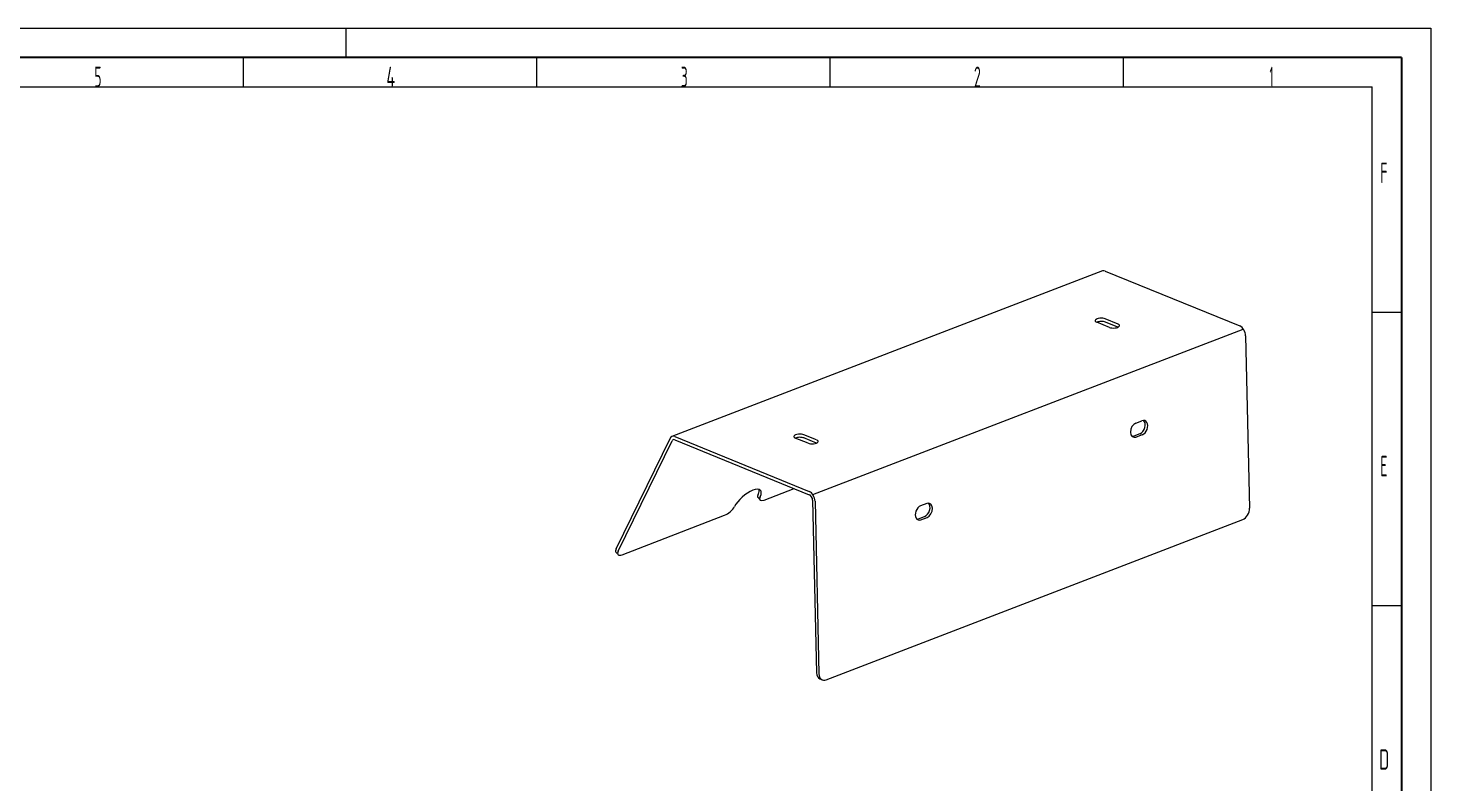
# Model space of a CAD drawing. Header units: millimetres. Extents: x 0 to 420, y 0 to 297.
# Drawn here: x 180.8 to 420, y 168.3 to 297 of the extents above; entities that cross this region are included whole.
import ezdxf

# ---------------------------------------------------------------- set-up
doc = ezdxf.new("R2010")
doc.units = ezdxf.units.MM
doc.layers.add('1', color=7, linetype='Continuous', true_color=0xffffff)
doc.layers.add('101', color=7, linetype='Continuous', true_color=0xffffff)
doc.styles.add('iso-1', font='isocp.shx')

msp = doc.modelspace()

# ---------------------------------------------------------------- linework, layer by layer
at = {"layer": '1', "color": 4, "linetype": 'Continuous', "lineweight": 18}
for p, q in [((0, 297), (420, 297)), ((235, 297), (235, 292)), ((420, 297), (420, 0))]:
    msp.add_line(p, q, dxfattribs=at)
at = {"layer": '1', "color": 4, "linetype": 'Continuous', "lineweight": 25}
for q in [(20, 292), (415, 5)]:
    msp.add_line((415, 292), q, dxfattribs=at)
at = {"layer": '1', "color": 1, "linetype": 'Continuous', "lineweight": 13}
for p, q in [((217.5, 292), (217.5, 287)), ((267.5, 292), (267.5, 287)), ((317.5, 292), (317.5, 287)), ((367.5, 292), (367.5, 287)), ((25, 287), (410, 287)), ((410, 10), (410, 287)), ((415, 248.5), (410, 248.5)), ((415, 198.5), (410, 198.5))]:
    msp.add_line(p, q, dxfattribs=at)
at = {"layer": '101', "color": 7, "linetype": 'Continuous', "lineweight": 18}
for p, q in [((364, 255.59), (290.59, 227.37)), ((364.47, 255.57), (387.41, 246.22)), ((365.18, 245.98), (363.01, 246.86)), ((366.65, 246.54), (364.47, 247.43)), ((366.63, 246), (364.49, 246.88)), ((388.39, 244.55), (389.06, 215.15)), ((369.7, 229.67), (370.72, 230.07)), ((291.06, 227.35), (314, 218.01)), ((315.26, 226.79), (313.09, 227.68)), ((370.37, 227.84), (369.34, 227.45)), ((370.78, 227.68), (369.75, 227.28)), ((281.08, 208.25), (290.26, 227.04)), ((281.43, 207.83), (290.62, 226.63)), ((291.08, 226.8), (314.01, 217.46)), ((313.79, 226.23), (311.62, 227.11)), ((315.25, 226.25), (313.1, 227.13)), ((306.32, 216.54), (311.43, 218.51)), ((305.26, 216.97), (305.62, 216.55)), ((314.57, 216.5), (315.25, 187.1)), ((314.98, 216.33), (315.66, 186.94)), ((334.02, 215.96), (332.99, 215.56)), ((282.1, 207.23), (299.57, 213.95)), ((316.86, 185.92), (387.92, 213.23)), ((332.64, 213.34), (333.67, 213.74)), ((333.05, 213.18), (334.08, 213.57)), ((281.03, 207.66), (281.39, 207.24)), ((315.82, 186.07), (316.23, 185.91))]:
    msp.add_line(p, q, dxfattribs=at)
at = {"layer": '101', "color": 6, "linetype": 'Continuous', "lineweight": 13}
msp.add_line((314.6, 217.49), (388.01, 245.7), dxfattribs=at)
at = {"layer": '101', "color": 7, "linetype": 'Continuous', "lineweight": 18}
for centre, major_axis, ratio, start_param, end_param in [((364.5, 254.28), (0.5, -1.31), 0.617706, 2.616079, 3.141592), ((363.74, 247.14), (1, 0.023), 0.394508, 0.737215, 3.878808), ((363.75, 246.59), (1, 0.023), 0.394508, 0.737215, 2.368586), ((365.91, 246.26), (1, 0.023), 0.394508, 3.878808, 7.020401), ((387.44, 244.93), (0.5, -1.31), 0.617706, 1.045283, 2.616079), ((369.72, 228.48), (-0.49, -1.2), 0.680296, 3.709959, 6.851551), ((370.34, 229.04), (-0.49, -1.2), 0.680296, 0.568366, 2.890297), ((370.75, 228.87), (-0.49, -1.2), 0.680296, 0.568366, 3.709959), ((291.09, 226.07), (-0.5, 1.31), 0.617706, 5.757672, 6.804869), ((312.36, 227.4), (-1, -0.023), 0.394508, 3.878808, 7.020401), ((312.37, 226.84), (-1, -0.023), 0.394508, 3.878808, 5.510178), ((369.32, 228.64), (-0.49, -1.2), 0.680296, 0.251261, 0.568366), ((291.09, 226.07), (-0.287, 0.747), 0.617706, 5.757672, 6.804869), ((314.53, 226.51), (-1, -0.023), 0.394508, 0.737215, 3.878808), ((303.42, 216.23), (-2.28, -1.95), 0.3919, 2.427218, 5.525329), ((303.07, 216.65), (-2.28, -1.95), 0.3919, 2.427218, 2.904666), ((314.03, 216.72), (-0.5, 1.31), 0.617706, 4.186876, 5.757672), ((300.08, 215), (1.22, 1.04), 0.3919, 3.976274, 5.525329), ((306.47, 218.01), (-1.22, -1.04), 0.3919, 5.568811, 6.283192), ((306.83, 217.59), (1.22, 1.04), 0.3919, 2.427218, 3.976274), ((314.03, 216.72), (-0.287, 0.747), 0.617706, 4.186876, 5.757672), ((333.02, 214.37), (0.49, 1.2), 0.680296, 0.568366, 3.709959), ((333.64, 214.93), (0.49, 1.2), 0.680296, 3.709959, 6.03189), ((334.05, 214.77), (0.49, 1.2), 0.680296, 3.709959, 6.851551), ((332.61, 214.54), (0.49, 1.2), 0.680296, 3.392854, 3.709959), ((387.89, 214.7), (0.6, 1.48), 0.680296, 3.709959, 5.280755), ((282.25, 208.7), (-1.22, -1.04), 0.3919, 5.54707, 6.283209), ((282.61, 208.28), (1.22, 1.04), 0.3919, 2.405477, 3.976274), ((316.42, 187.55), (-0.6, -1.48), 0.680296, 5.280755, 6.283168), ((316.83, 187.39), (0.6, 1.48), 0.680296, 2.139162, 3.709959)]:
    msp.add_ellipse(centre, major_axis=major_axis, ratio=ratio, start_param=start_param, end_param=end_param, dxfattribs=at)

# ---------------------------------------------------------------- texts
at = {"layer": '1', "color": 1, "linetype": 'Continuous', "lineweight": 13, "char_height": 3.5, "attachment_point": 7, "line_spacing_factor": 0.963855, "style": 'iso-1'}
for s, insert in [('\\W0.5404;5', (192.09, 286.93)), ('\\W0.6380;4', (241.89, 286.93)), ('\\W0.5404;3', (292.09, 286.93)), ('\\W0.5404;2', (342.09, 286.93)), ('\\W0.4176;1', (392.48, 286.93)), ('\\W0.5404;F', (411.37, 270.57)), ('\\W0.5404;E', (411.37, 220.57)), ('\\W0.6380;D', (411.17, 170.57))]:
    msp.add_mtext(s, dxfattribs=dict(at, insert=insert))

doc.saveas('drawing.dxf')
